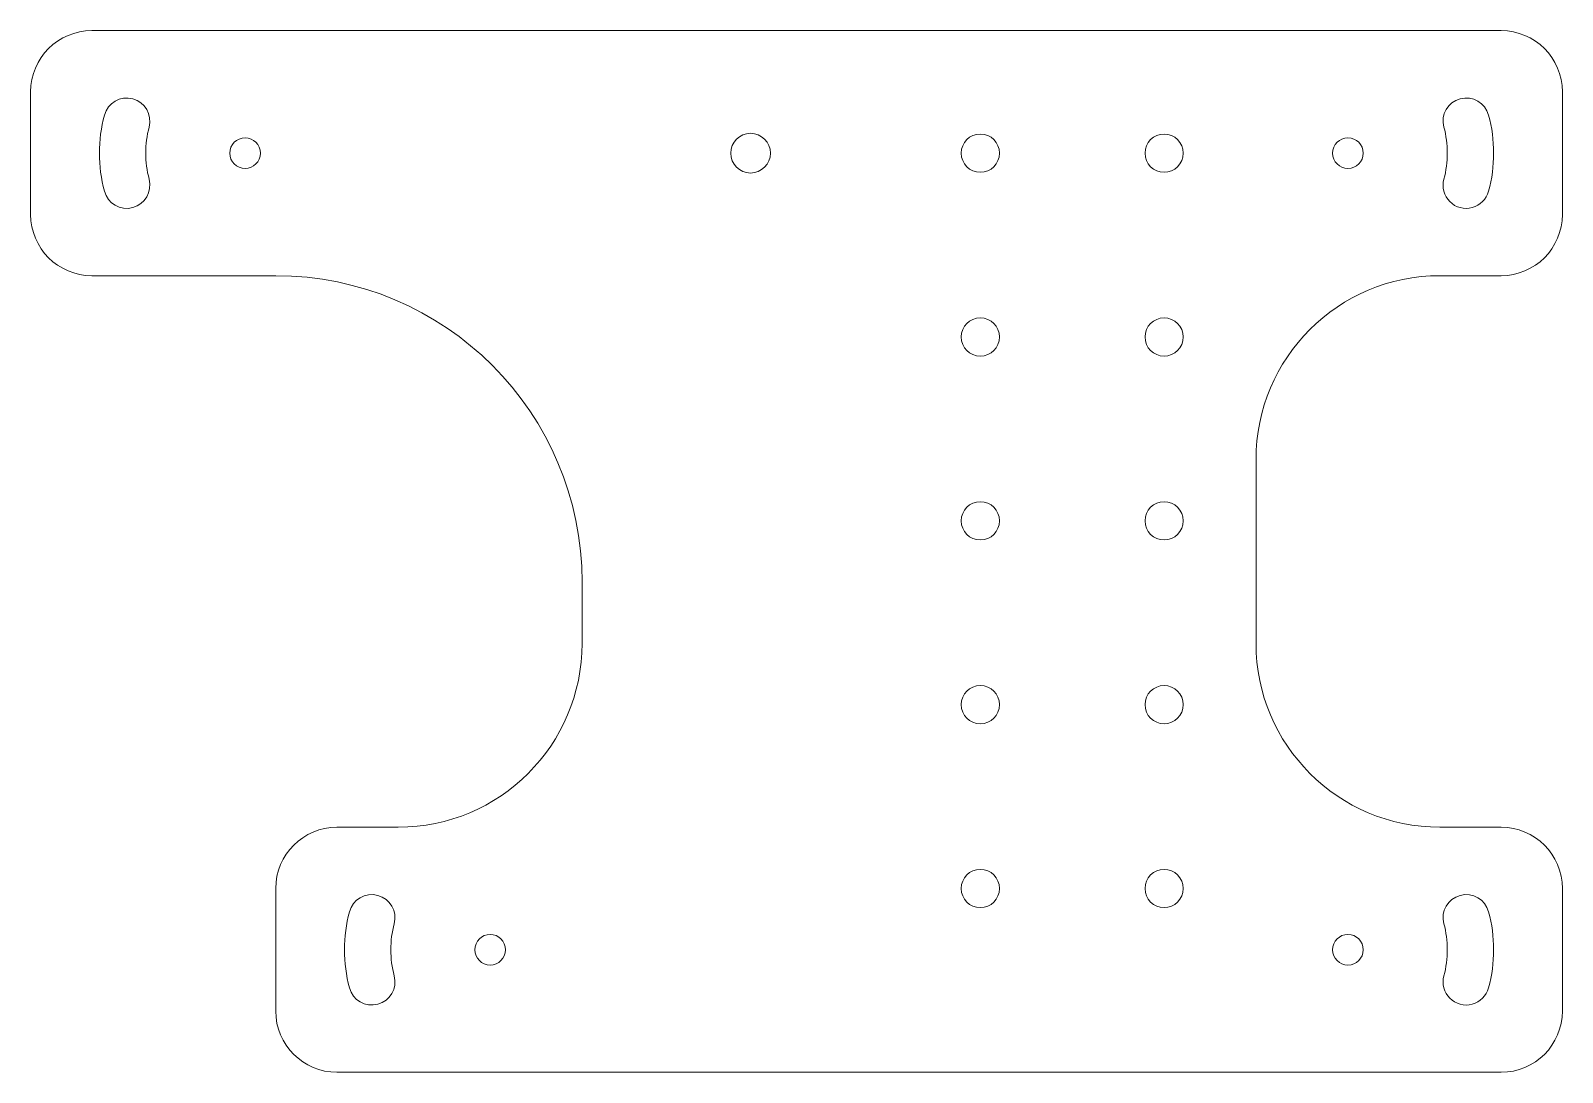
# Model space of a CAD drawing. Header units: inches. Extents: x 4.8 to 17.3, y 4.2 to 12.7.
import ezdxf

# ---------------------------------------------------------------- set-up
doc = ezdxf.new("R2010")
doc.units = ezdxf.units.IN
doc.header["$MEASUREMENT"] = 0

msp = doc.modelspace()

# ---------------------------------------------------------------- linework, layer by layer
at = {"color": 7, "linetype": 'Continuous', "lineweight": 15}
for p, q in [((16.809, 12.662), (5.309, 12.662)), ((4.809, 12.162), (4.809, 11.162)), ((17.309, 11.162), (17.309, 12.162)), ((5.309, 10.662), (6.809, 10.662)), ((16.309, 10.662), (16.809, 10.662)), ((14.809, 7.662), (14.809, 9.162)), ((9.309, 8.162), (9.309, 7.662)), ((7.809, 6.162), (7.309, 6.162)), ((16.809, 6.162), (16.309, 6.162)), ((6.809, 5.662), (6.809, 4.662)), ((17.309, 4.662), (17.309, 5.662)), ((7.309, 4.162), (16.809, 4.162))]:
    msp.add_line(p, q, dxfattribs=at)
for centre, radius in [((6.559, 11.662), 0.125), ((10.684, 11.662), 0.162), ((12.559, 11.662), 0.156), ((14.059, 11.662), 0.156), ((15.559, 11.662), 0.125), ((12.559, 10.162), 0.156), ((14.059, 10.162), 0.156), ((12.559, 8.662), 0.156), ((14.059, 8.662), 0.156), ((12.559, 7.162), 0.156), ((14.059, 7.162), 0.156), ((12.559, 5.662), 0.156), ((14.059, 5.662), 0.156), ((8.559, 5.162), 0.125), ((15.559, 5.162), 0.125)]:
    msp.add_circle(centre, radius, dxfattribs=at)
for centre, radius, start, end in [((5.309, 12.162), 0.5, 90, 180), ((16.809, 12.162), 0.5, 0, 90), ((5.593, 11.923), 0.189, 345, 165), ((16.524, 11.923), 0.189, 15, 195), ((6.569, 11.662), 1.199, 165, 195), ((15.549, 11.662), 1.199, 345, 15), ((6.569, 11.662), 0.821, 165, 195), ((15.549, 11.662), 0.821, 345, 15), ((5.593, 11.4), 0.189, 195, 15), ((16.524, 11.4), 0.189, 165, 345), ((5.309, 11.162), 0.5, 180, 270), ((16.809, 11.162), 0.5, 270, 0), ((6.809, 8.162), 2.5, 0, 90), ((16.309, 9.162), 1.5, 90, 180), ((7.809, 7.662), 1.5, 270, 0), ((16.309, 7.662), 1.5, 180, 270), ((7.309, 5.662), 0.5, 90, 180), ((16.809, 5.662), 0.5, 0, 90), ((7.593, 5.423), 0.189, 345, 165), ((16.524, 5.423), 0.189, 15, 195), ((8.569, 5.162), 1.199, 165, 195), ((15.549, 5.162), 1.199, 345, 15), ((8.569, 5.162), 0.821, 165, 195), ((15.549, 5.162), 0.821, 345, 15), ((7.593, 4.9), 0.189, 195, 15), ((16.524, 4.9), 0.189, 165, 345), ((7.309, 4.662), 0.5, 180, 270), ((16.809, 4.662), 0.5, 270, 0)]:
    msp.add_arc(centre, radius, start, end, dxfattribs=at)

doc.saveas('drawing.dxf')
